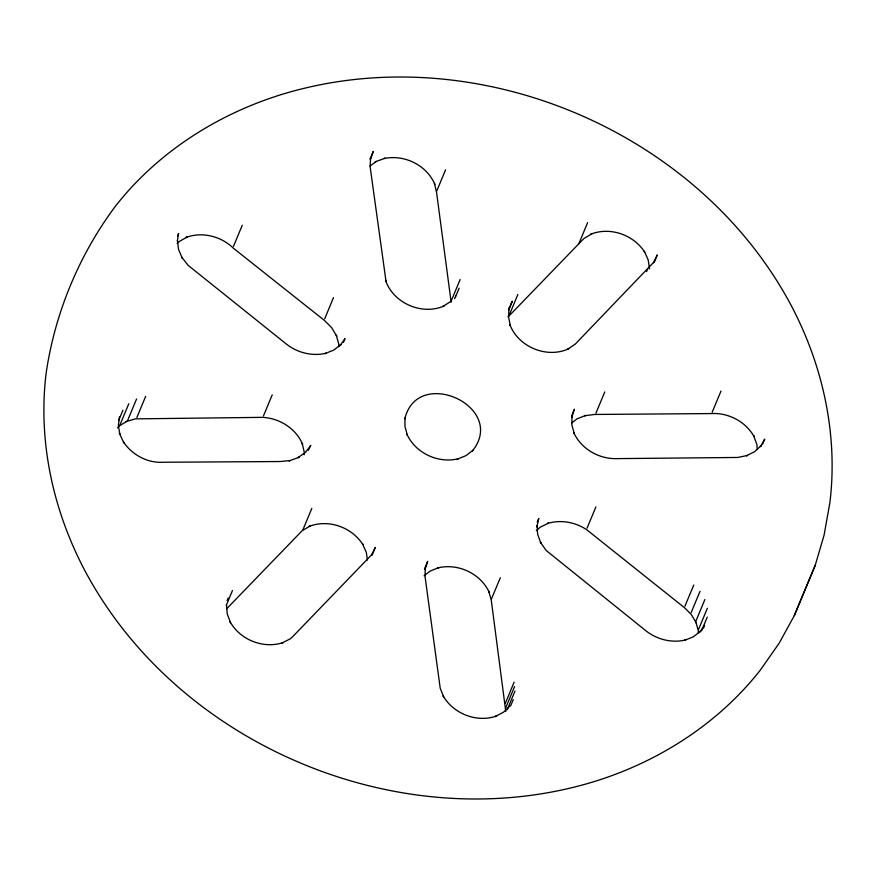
<?xml version="1.0" encoding="UTF-8"?>
<svg xmlns="http://www.w3.org/2000/svg" width="876" height="876" viewBox="0 0 876 876"><rect width="100%" height="100%" fill="white"/><g stroke="black" fill="none" stroke-linecap="round" stroke-linejoin="round"><path stroke-width="1.31" d="M338.738 346.655L338.771 344.104L336.274 335.223L336.756 336.242L331.708 327.755L324.569 320.55L233.257 248.105C220.982 236.159 202.071 231.395 185.876 237.495L186.949 237.122L178.945 241.688L177.182 243.517M698.303 633.392L698.336 630.851L695.84 621.971L696.321 622.978L691.273 614.492L684.802 607.966L586.745 529.75C575.291 522.107 560.695 519.391 547.445 523.498L548.453 523.147L540.12 527.253L536.342 530.703M304.169 454.797L304.3 452.268L302.143 443.355L302.647 444.395C295.957 428.386 279.378 418.027 262.263 417.359L135.353 418.87L125.903 421.608M119.508 416.582L118.38 425.331L119.859 434.299L119.344 433.182L123.855 442.862L123.45 441.997C132.101 454.797 147.453 463.229 163.013 462.254L280.079 461.532L290.011 460.568L289.113 460.885L299.154 457.25L297.993 457.666L305.385 452.388L310.783 445.413L308.319 450.341M177.39 240.856L178.594 233.476L177.554 235.972M815.195 565.381L824.064 535.203L829.89 502.649C837.861 437.321 824.009 370.548 794.543 312.009L794.094 311.046C701.326 129.56 470.894 33.737 276.805 95.988L275.809 96.338C213.536 116.749 156.443 154.034 115.774 205.761L114.887 206.922C79.092 255.135 55.221 312.513 46.318 371.906L46.11 373.351C38.139 438.679 51.991 505.452 81.457 563.991L81.906 564.954C174.674 746.44 405.106 842.263 599.195 780.012L600.191 779.662C662.464 759.251 719.557 721.966 760.226 670.239L779.191 643.159L794.324 615.565L815.195 565.381L794.324 615.565M118.775 420.184L122.925 410.22M120.001 424.882L128.816 403.705M127.765 420.151L136.579 398.974M136.853 417.524L145.657 396.357M233.465 246.386L242.28 225.22M370.23 158.797L373.34 151.318L370.362 159.443L370.57 157.987L370.132 166.834L386.042 281.535L385.528 280.43C393.444 303.293 421.86 315.579 444.022 306.031L442.917 306.425L450.669 301.563M263.424 416.023L272.239 394.846M324.7 318.776L333.515 297.599M227.125 600.498L228.165 598.001M226.249 605.425L232.469 590.479M343.458 342.363L345.013 338.618L339.965 345.724L340.83 344.586L333.679 350.115L324.963 353.619L325.905 353.291C312.36 356.444 297.928 352.908 286.945 344.52L188.099 265.329L181.912 257.391L182.328 258.278L178.594 249.638L177.39 240.67M436.763 190.968L445.577 169.791M302.997 529.586L311.812 508.409M451.337 300.676L460.152 279.51M454.589 298.585L455.63 296.088M455.52 296.909L459.144 288.182M372.223 554.837L375.333 547.369L371.544 555.143L372.431 553.971L293.613 635.713L290.35 638.779L282.083 642.973L283.101 642.623C263.38 649.116 240.243 639.929 230.125 621.84L230.574 622.77L227.267 614.032L226.523 605.064M508.638 309.951L512.274 301.235L508.989 309.239L509.197 307.761L508.441 316.575L510.292 325.522L509.788 324.438C518.274 347.06 546.887 358.864 568.831 348.736L567.703 349.141L575.291 344.082L654.46 261.519L653.562 262.701L657.307 254.894L654.197 262.373M509.044 315.667L517.858 294.489M424.575 568.831L427.685 561.363L425.024 569.597L425.221 568.141L425.123 577.021L440.201 688.142L443.617 696.847L443.179 695.927C453.505 713.874 476.719 722.864 496.374 716.119L495.334 716.491L503.536 712.188L509.963 705.99M578.795 243.824L587.599 222.646M491.491 598.932L500.305 577.755M571.809 415.465L574.404 409.234L571.743 417.48L571.94 416.023L571.842 424.926L574.327 433.806L573.846 432.788C581.084 448.556 597.914 458.498 615.072 458.641L737.789 457.458L747.48 455.421L746.462 455.783L754.74 451.589L761.288 445.49L760.401 446.65L764.715 439.128L762.646 444.11M537.24 522.173L538.795 518.439L536.846 526.892L537.043 525.469L537.678 534.426L540.875 543.186L540.426 542.244L546.131 550.446L646.51 631.268C657.493 639.655 671.936 643.181 685.47 640.028L684.528 640.367L693.245 636.852L700.395 631.322M646.532 271.626L647.572 269.14M595.954 413.122L604.768 391.944M505.31 703.34L514.124 682.163M505.737 707.775L514.551 686.598M507.215 709.724L514.989 691.044M510.675 705.793L513.27 699.563M587.073 528.129L595.888 506.952M712.177 412.224L720.992 391.057M684.933 606.192L693.748 585.015M691.197 612.51L700.012 591.344M696.07 620.69L704.884 599.512M698.533 629.483L707.348 608.305M701.545 630.83L707.239 617.12M703.538 627.851L704.578 625.365L699.53 632.461M473.007 450.22C506.733 406.355 417.228 365.73 404.821 418.925L405.019 417.469L404.92 426.371L407.406 435.252L406.924 434.244C415.542 453.166 438.12 463.667 458.214 458.805L457.283 459.144L465.999 455.63L473.149 450.1L472.284 451.239M117.472 427.871L119.169 425.988L126.998 421.214M226.545 608.908L302.165 530.692L310.104 526.049L309.031 526.432C328.401 518.844 351.867 527.155 362.894 544.62L362.478 543.744L366.31 552.351L367.427 560.038M508.179 316.816L583.942 238.502L591.858 233.815L590.774 234.199C610.112 226.512 633.611 234.746 644.714 252.157L644.298 251.27L648.185 259.876L649.543 268.844M571.82 422.867L576.923 418.925L585.639 415.41L584.708 415.739L594.585 414.457L710.929 413.571C728.12 412.443 745.498 421.378 753.995 436.478L753.546 435.536L756.831 444.285L757.247 449.41M424.072 575.784L430.204 571.043L438.931 567.528L437.989 567.867C458.082 563.005 480.661 573.517 489.279 592.439L488.797 591.42L491.283 600.279L505.759 711.4M370.044 165.947L376.362 161.414L375.213 161.83L385.243 158.173L384.334 158.501C404.537 154.264 426.875 165.268 434.89 184.475L434.397 183.434L436.555 192.326L451.14 302.089"/></g></svg>
